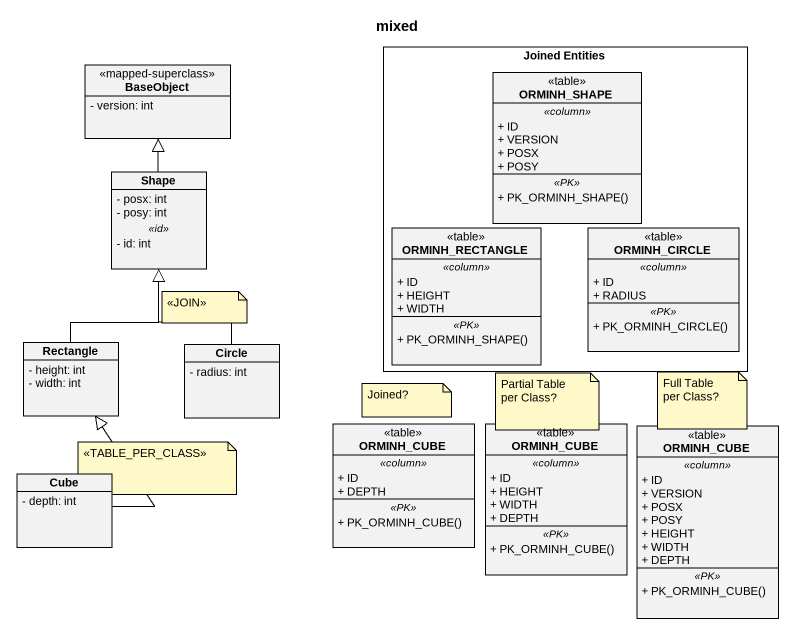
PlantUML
@startuml
title mixed
hide circle
hide empty members
skinparam classAttributeIconSize 0
rectangle "Joined Entities" as Joined_Entities {
  class ORMINH_SHAPE <<table>> {
    .. <<column>> ..
    + ID
    + VERSION
    + POSX
    + POSY
    .. <<PK>> ..
    + PK_ORMINH_SHAPE()
  }
  class ORMINH_RECTANGLE <<table>> {
    .. <<column>> ..
    + ID
    + HEIGHT
    + WIDTH
    .. <<PK>> ..
    + PK_ORMINH_SHAPE()
  }
  class ORMINH_CIRCLE <<table>> {
    .. <<column>> ..
    + ID
    + RADIUS
    .. <<PK>> ..
    + PK_ORMINH_CIRCLE()
  }
}
class BaseObject <<mapped-superclass>> {
  - version: int
}
class Shape {
  - posx: int
  - posy: int
  .. <<id>> ..
  - id: int
}
class "Rectangle" as Rectangle_ {
  - height: int
  - width: int
}
class "Circle" as Circle_ {
  - radius: int
}
class ORMINH_CUBE <<table>> {
  .. <<column>> ..
  + ID
  + DEPTH
  .. <<PK>> ..
  + PK_ORMINH_CUBE()
}
class "ORMINH_CUBE" as ORMINH_CUBE_2 <<table>> {
  .. <<column>> ..
  + ID
  + HEIGHT
  + WIDTH
  + DEPTH
  .. <<PK>> ..
  + PK_ORMINH_CUBE()
}
class "ORMINH_CUBE" as ORMINH_CUBE_3 <<table>> {
  .. <<column>> ..
  + ID
  + VERSION
  + POSX
  + POSY
  + HEIGHT
  + WIDTH
  + DEPTH
  .. <<PK>> ..
  + PK_ORMINH_CUBE()
}
class Cube {
  - depth: int
}
Shape -up-|> BaseObject
Rectangle_ -up-|> Shape
Circle_ -up-|> Shape
Cube -up-|> Rectangle_
note as N1
  <<JOIN>>
end note
note as N2
  Joined?
end note
note as N3
  Partial Table
  per Class?
end note
note as N4
  Full Table
  per Class?
end note
note as N5
  <<TABLE_PER_CLASS>>
end note
@enduml
